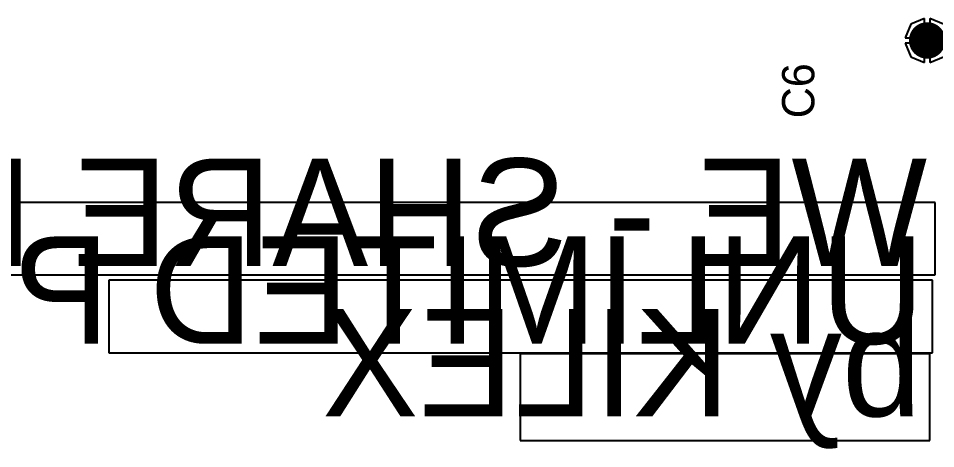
# Model space of a CAD drawing. Header units: millimetres. Extents: x 1 to 6.91, y 1 to 4.95.
# Drawn here: x 4.349 to 6.056, y 2.53 to 3.331 of the extents above; entities that cross this region are included whole.
import ezdxf

# ---------------------------------------------------------------- set-up
doc = ezdxf.new("R2010")
doc.units = ezdxf.units.MM
doc.header["$MEASUREMENT"] = 0
for name, color, linetype in [('BottomLayer', 5, 'Continuous'), ('BottomSolder', 6, 'Continuous'), ('TopLayer', 1, 'Continuous'), ('TopOverlay', 2, 'Continuous'), ('TopSolder', 216, 'Continuous')]:
    doc.layers.add(name, color=color, linetype=linetype)

msp = doc.modelspace()

# ---------------------------------------------------------------- linework, layer by layer
at = {"layer": 'BottomLayer'}
for p, q in [((6.035, 3.3312), (6.0094, 3.3206)), ((6.035, 3.295), (6.035, 3.3312)), ((6.0706, 3.3206), (6.045, 3.3312)), ((6.045, 3.3312), (6.045, 3.295)), ((6.0094, 3.3206), (5.9988, 3.295)), ((5.9988, 3.295), (6.035, 3.295)), ((6.045, 3.295), (6.0812, 3.295)), ((6.035, 3.285), (5.9988, 3.285)), ((5.9988, 3.285), (6.0094, 3.2594)), ((6.035, 3.2488), (6.035, 3.285)), ((6.0812, 3.285), (6.045, 3.285)), ((6.045, 3.285), (6.045, 3.2488)), ((6.0094, 3.2594), (6.035, 3.2488)), ((6.045, 3.2488), (6.0706, 3.2594)), ((6.055, 2.9883), (4.3157, 2.9883)), ((6.055, 2.8532), (6.055, 2.9883)), ((4.3157, 2.8532), (6.055, 2.8532)), ((6.05, 2.8433), (4.5178, 2.8433)), ((4.5178, 2.8433), (4.5178, 2.7082)), ((6.05, 2.7082), (6.05, 2.8433)), ((4.5178, 2.7082), (6.05, 2.7082)), ((6.045, 2.7066), (5.2828, 2.7066)), ((5.2828, 2.7066), (5.2828, 2.5451)), ((6.045, 2.5451), (6.045, 2.7066)), ((5.2828, 2.5451), (6.045, 2.5451))]:
    msp.add_line(p, q, dxfattribs=at)
at = {"layer": 'BottomLayer', "const_width": 0.03}
msp.add_lwpolyline([(6.025, 3.29, 1), (6.055, 3.29, 1)], format="xyb", close=True, dxfattribs=at)
at = {"layer": 'BottomSolder', "const_width": 0.034}
msp.add_lwpolyline([(6.023, 3.29, 1), (6.057, 3.29, 1)], format="xyb", close=True, dxfattribs=at)
at = {"layer": 'TopLayer', "const_width": 0.03}
msp.add_lwpolyline([(6.025, 3.29, 1), (6.055, 3.29, 1)], format="xyb", close=True, dxfattribs=at)
at = {"layer": 'TopSolder', "const_width": 0.034}
msp.add_lwpolyline([(6.023, 3.29, 1), (6.057, 3.29, 1)], format="xyb", close=True, dxfattribs=at)

# ---------------------------------------------------------------- texts
at = {"layer": 'BottomLayer', "text_generation_flag": 2}
for s, p in [('WE - SHARE Robotics ', (6.04, 2.87)), ('UNLIMITED POWER', (6.035, 2.725)), ('by KILEX', (6.03, 2.59))]:
    msp.add_text(s, height=0.2, rotation=360, dxfattribs=at).set_placement(p)
at = {"layer": 'TopOverlay'}
msp.add_text('C6', height=0.06, rotation=90, dxfattribs=at).set_placement((5.83, 3.145))

doc.saveas('drawing.dxf')
